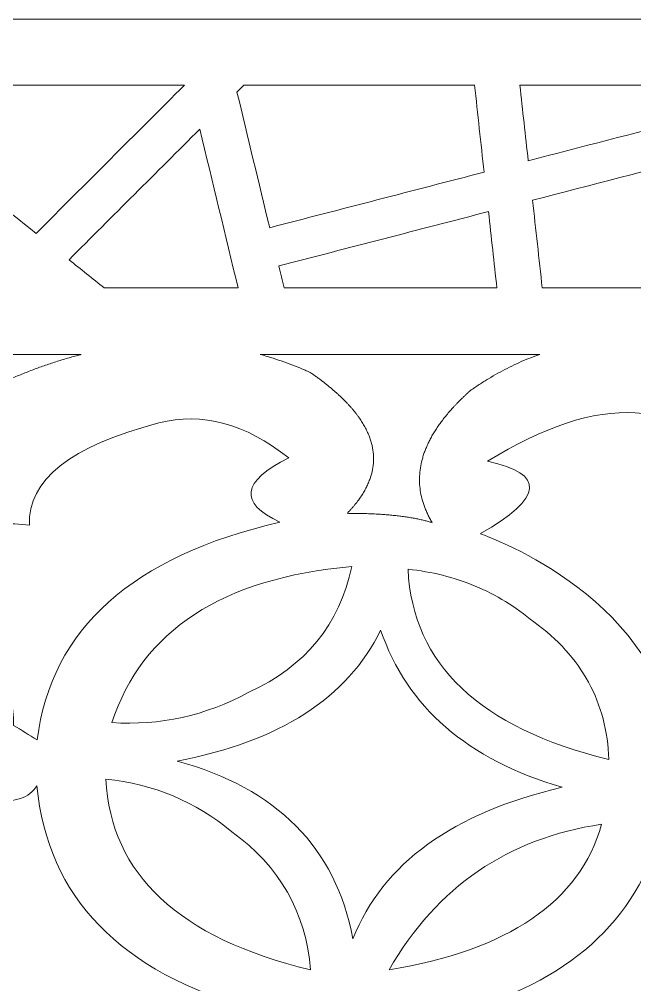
# Model space of a CAD drawing. Header units: centimetres. Extents: x -11.4 to -1.9, y -9.4 to 9.5.
# Drawn here: x -7.719 to -5.764, y -7.721 to -4.653 of the extents above; entities that cross this region are included whole.
import ezdxf

# ---------------------------------------------------------------- set-up
doc = ezdxf.new("R2010")
doc.units = ezdxf.units.CM
doc.header["$MEASUREMENT"] = 0
doc.layers.add('layer 1', color=7, linetype='Continuous')

msp = doc.modelspace()

# ---------------------------------------------------------------- linework, layer by layer
at = {"layer": 'layer 1', "color": 250, "lineweight": 9}
for points, knots in [([(-11.40172, -4.65322), (-11.40172, -6.24784), (-11.40172, -7.84245), (-11.40172, -9.4371), (-11.40172, -9.4371), (-8.21807, -9.4371), (-5.03447, -9.4371), (-1.85082, -9.4371), (-1.85082, -9.4371), (-1.85082, -7.84245), (-1.85082, -6.24784), (-1.85082, -4.65322), (-1.85082, -4.65322), (-5.03447, -4.65322), (-8.21807, -4.65322), (-11.40172, -4.65322)], [0, 0, 0, 0, 0.2, 0.2, 0.2, 0.2, 0.4, 0.4, 0.4, 0.4, 0.6, 0.6, 0.6, 0.6, 1, 1, 1, 1]), ([(-7.19396, -4.86214), (-7.35119, -5.0192), (-7.50843, -5.17626), (-7.66563, -5.33332), (-7.66563, -5.33332), (-7.86145, -5.17626), (-8.05732, -5.0192), (-8.25312, -4.86214), (-8.25312, -4.86214), (-7.90007, -4.86214), (-7.54701, -4.86214), (-7.19396, -4.86214)], [0, 0, 0, 0, 0.25, 0.25, 0.25, 0.25, 0.5, 0.5, 0.5, 0.5, 1, 1, 1, 1]), ([(-6.27296, -4.86214), (-6.26279, -4.95439), (-6.25266, -5.04666), (-6.24249, -5.13884), (-6.24249, -5.13884), (-6.46956, -5.19777), (-6.69665, -5.25666), (-6.92374, -5.31549), (-6.92374, -5.31549), (-6.95838, -5.1717), (-6.99299, -5.028), (-7.02765, -4.88424), (-7.02765, -4.88424), (-7.02026, -4.87685), (-7.01292, -4.86953), (-7.00551, -4.86214), (-7.00551, -4.86214), (-6.76132, -4.86214), (-6.51715, -4.86214), (-6.27296, -4.86214)], [0, 0, 0, 0, 0.1666667, 0.1666667, 0.1666667, 0.1666667, 0.3333333, 0.3333333, 0.3333333, 0.3333333, 0.5, 0.5, 0.5, 0.5, 0.6666667, 0.6666667, 0.6666667, 0.6666667, 1, 1, 1, 1]), ([(-5.66064, -4.86214), (-5.63976, -4.89868), (-5.61883, -4.93524), (-5.59795, -4.9718), (-5.59795, -4.9718), (-5.76611, -5.01539), (-5.9343, -5.05903), (-6.10246, -5.10255), (-6.10246, -5.10255), (-6.11126, -5.02247), (-6.12014, -4.94229), (-6.12897, -4.86214), (-6.12897, -4.86214), (-5.97286, -4.86214), (-5.81678, -4.86214), (-5.66064, -4.86214)], [0, 0, 0, 0, 0.2, 0.2, 0.2, 0.2, 0.4, 0.4, 0.4, 0.4, 0.6, 0.6, 0.6, 0.6, 1, 1, 1, 1]), ([(-7.44908, -5.50692), (-7.4864, -5.47702), (-7.52374, -5.44709), (-7.56111, -5.41709), (-7.56111, -5.41709), (-7.42261, -5.27878), (-7.28416, -5.14045), (-7.14569, -5.00212), (-7.14569, -5.00212), (-7.10515, -5.17046), (-7.06458, -5.33869), (-7.02404, -5.50692), (-7.02404, -5.50692), (-7.16574, -5.50692), (-7.30741, -5.50692), (-7.44908, -5.50692)], [0, 0, 0, 0, 0.2, 0.2, 0.2, 0.2, 0.4, 0.4, 0.4, 0.4, 0.6, 0.6, 0.6, 0.6, 1, 1, 1, 1]), ([(-6.05792, -5.50692), (-6.06811, -5.41399), (-6.07838, -5.32096), (-6.08868, -5.22792), (-6.08868, -5.22792), (-5.90366, -5.18002), (-5.71872, -5.13204), (-5.53375, -5.08406), (-5.53375, -5.08406), (-5.45316, -5.22507), (-5.37257, -5.36598), (-5.292, -5.50692), (-5.292, -5.50692), (-5.54729, -5.50692), (-5.80258, -5.50692), (-6.05792, -5.50692)], [0, 0, 0, 0, 0.2, 0.2, 0.2, 0.2, 0.4, 0.4, 0.4, 0.4, 0.6, 0.6, 0.6, 0.6, 1, 1, 1, 1]), ([(-6.87762, -5.50692), (-6.88325, -5.48355), (-6.88889, -5.46021), (-6.8945, -5.43684), (-6.8945, -5.43684), (-6.67258, -5.37928), (-6.45061, -5.32181), (-6.22866, -5.26422), (-6.22866, -5.26422), (-6.21971, -5.34515), (-6.21086, -5.42609), (-6.2019, -5.50692), (-6.2019, -5.50692), (-6.42717, -5.50692), (-6.65236, -5.50692), (-6.87762, -5.50692)], [0, 0, 0, 0, 0.2, 0.2, 0.2, 0.2, 0.4, 0.4, 0.4, 0.4, 0.6, 0.6, 0.6, 0.6, 1, 1, 1, 1]), ([(-7.52252, -5.71818), (-7.52601, -5.71911), (-7.52955, -5.72004), (-7.53304, -5.72094), (-7.53304, -5.72094), (-7.54555, -5.72423), (-7.55799, -5.72774), (-7.57038, -5.73138), (-7.57038, -5.73138), (-7.58275, -5.73499), (-7.59504, -5.73884), (-7.60729, -5.74279), (-7.60729, -5.74279), (-7.61992, -5.74692), (-7.63253, -5.75121), (-7.64502, -5.75567), (-7.64502, -5.75567), (-7.65127, -5.75784), (-7.65749, -5.76011), (-7.66371, -5.76238), (-7.66371, -5.76238), (-7.67, -5.76472), (-7.67632, -5.76709), (-7.68256, -5.76953), (-7.68256, -5.76953), (-7.68883, -5.77197), (-7.69512, -5.77441), (-7.70137, -5.77682), (-7.70137, -5.77682), (-7.70771, -5.77943), (-7.71405, -5.78197), (-7.7203, -5.78458), (-7.7203, -5.78458), (-7.72664, -5.78716), (-7.73291, -5.78985), (-7.73918, -5.79255), (-7.73918, -5.79255), (-7.74557, -5.79524), (-7.75191, -5.79802), (-7.75825, -5.80087), (-7.75825, -5.80087), (-7.76459, -5.80365), (-7.77089, -5.80651), (-7.7772, -5.80936), (-7.7772, -5.80936), (-7.78359, -5.81231), (-7.78996, -5.81524), (-7.79635, -5.81826), (-7.79635, -5.81826), (-7.80269, -5.82129), (-7.80906, -5.82431), (-7.81535, -5.82734), (-7.81535, -5.82734), (-7.82177, -5.83053), (-7.82821, -5.83363), (-7.8346, -5.83683), (-7.8346, -5.83683), (-7.84099, -5.84002), (-7.84736, -5.84332), (-7.8537, -5.84658), (-7.8537, -5.84658), (-7.86019, -5.84985), (-7.8666, -5.85322), (-7.87304, -5.85666), (-7.87304, -5.85666), (-7.87946, -5.86002), (-7.88585, -5.86349), (-7.89224, -5.86693), (-7.89224, -5.86693), (-7.8987, -5.87044), (-7.90519, -5.87405), (-7.91165, -5.87759), (-7.91165, -5.87759), (-7.91809, -5.8812), (-7.92451, -5.88481), (-7.93095, -5.88851), (-7.93095, -5.88851), (-7.93746, -5.89222), (-7.94395, -5.896), (-7.95044, -5.89978), (-7.95044, -5.89978), (-7.95141, -5.89961), (-7.95236, -5.89951), (-7.95334, -5.89937), (-7.95334, -5.89937), (-7.95719, -5.89556), (-7.96115, -5.89188), (-7.96515, -5.88827), (-7.96515, -5.88827), (-7.969, -5.88473), (-7.9729, -5.88129), (-7.97695, -5.87793), (-7.97695, -5.87793), (-7.98093, -5.87456), (-7.985, -5.87129), (-7.98917, -5.868), (-7.98917, -5.868), (-7.9932, -5.8649), (-7.99729, -5.86188), (-8.00144, -5.85885), (-8.00144, -5.85885), (-8.00976, -5.85288), (-8.01837, -5.84727), (-8.02725, -5.84188), (-8.02725, -5.84188), (-8.03569, -5.83675), (-8.04437, -5.83197), (-8.05327, -5.82758), (-8.05327, -5.82758), (-8.07101, -5.81878), (-8.08964, -5.81136), (-8.10891, -5.80558), (-8.10891, -5.80558), (-8.12821, -5.7997), (-8.14804, -5.79541), (-8.16826, -5.79263), (-8.16826, -5.79263), (-8.17841, -5.79129), (-8.18868, -5.79036), (-8.19892, -5.78977), (-8.19892, -5.78977), (-8.20973, -5.78909), (-8.22051, -5.78894), (-8.23131, -5.78909), (-8.23131, -5.78909), (-8.23673, -5.78919), (-8.24217, -5.78936), (-8.24753, -5.7896), (-8.24753, -5.7896), (-8.25312, -5.78985), (-8.25871, -5.79029), (-8.26424, -5.7907), (-8.26424, -5.7907), (-8.26983, -5.79121), (-8.27539, -5.7918), (-8.28095, -5.79238), (-8.28095, -5.79238), (-8.28668, -5.79304), (-8.29242, -5.7938), (-8.29812, -5.79475), (-8.29812, -5.79475), (-8.30383, -5.79558), (-8.30954, -5.79651), (-8.31527, -5.79751), (-8.31527, -5.79751), (-8.32115, -5.7986), (-8.32708, -5.79977), (-8.33296, -5.80095), (-8.33296, -5.80095), (-8.33883, -5.80221), (-8.34469, -5.80356), (-8.35052, -5.8049), (-8.35052, -5.8049), (-8.35659, -5.80641), (-8.36267, -5.80792), (-8.36867, -5.80953), (-8.36867, -5.80953), (-8.37472, -5.81121), (-8.38072, -5.8129), (-8.38669, -5.81465), (-8.38669, -5.81465), (-8.39296, -5.81651), (-8.39918, -5.81843), (-8.40535, -5.82046), (-8.40535, -5.82046), (-8.40845, -5.82146), (-8.41157, -5.82246), (-8.41465, -5.82346), (-8.41465, -5.82346), (-8.41779, -5.82456), (-8.42094, -5.82566), (-8.42404, -5.82675), (-8.42404, -5.82675), (-8.42721, -5.82785), (-8.43031, -5.82892), (-8.4334, -5.83012), (-8.4334, -5.83012), (-8.43665, -5.83129), (-8.43979, -5.83246), (-8.44299, -5.83363), (-8.44299, -5.83363), (-8.45392, -5.82961), (-8.46492, -5.82583), (-8.47607, -5.82229), (-8.47607, -5.82229), (-8.48675, -5.81895), (-8.49751, -5.81582), (-8.50834, -5.81297), (-8.50834, -5.81297), (-8.51917, -5.81012), (-8.53014, -5.8076), (-8.54114, -5.80524), (-8.54114, -5.80524), (-8.55178, -5.80297), (-8.56249, -5.80104), (-8.57329, -5.79936), (-8.57329, -5.79936), (-8.59476, -5.7959), (-8.61644, -5.79365), (-8.63825, -5.79255), (-8.63825, -5.79255), (-8.65947, -5.79146), (-8.68069, -5.79153), (-8.70189, -5.7928), (-8.70189, -5.7928), (-8.72311, -5.79397), (-8.74418, -5.79634), (-8.76504, -5.79985), (-8.76504, -5.79985), (-8.78665, -5.80348), (-8.80792, -5.80819), (-8.82887, -5.81397), (-8.82887, -5.81397), (-8.83939, -5.81692), (-8.84975, -5.82012), (-8.86005, -5.82356), (-8.86005, -5.82356), (-8.87073, -5.82717), (-8.88127, -5.83095), (-8.89168, -5.83507), (-8.89168, -5.83507), (-8.89693, -5.8371), (-8.9021, -5.83919), (-8.9073, -5.84136), (-8.9073, -5.84136), (-8.91254, -5.84356), (-8.91778, -5.84583), (-8.92296, -5.84819), (-8.92296, -5.84819), (-8.92815, -5.85054), (-8.93332, -5.85288), (-8.93849, -5.85532), (-8.93849, -5.85532), (-8.94376, -5.85785), (-8.94896, -5.86037), (-8.95413, -5.86305), (-8.95413, -5.86305), (-8.95854, -5.86329), (-8.96296, -5.86373), (-8.96732, -5.86405), (-8.96732, -5.86405), (-8.97152, -5.86439), (-8.97576, -5.86483), (-8.97996, -5.86524), (-8.97996, -5.86524), (-8.9842, -5.86559), (-8.9884, -5.86607), (-8.99262, -5.86649), (-8.99262, -5.86649), (-8.99669, -5.867), (-9.00072, -5.86741), (-9.00477, -5.86793), (-9.00477, -5.86793), (-9.00879, -5.86844), (-9.01287, -5.86895), (-9.01691, -5.86954), (-9.01691, -5.86954), (-9.02077, -5.87012), (-9.02462, -5.87061), (-9.0285, -5.8712), (-9.0285, -5.8712), (-9.03235, -5.87181), (-9.03628, -5.87246), (-9.04009, -5.87315), (-9.04009, -5.87315), (-9.04384, -5.87373), (-9.04753, -5.87439), (-9.05123, -5.87507), (-9.05123, -5.87507), (-9.05489, -5.87576), (-9.05858, -5.87651), (-9.06228, -5.87724), (-9.06228, -5.87724), (-9.0658, -5.87793), (-9.06933, -5.87868), (-9.07287, -5.87951), (-9.07287, -5.87951), (-9.07636, -5.88027), (-9.0799, -5.88112), (-9.08336, -5.88195), (-9.08336, -5.88195), (-9.08672, -5.88271), (-9.09009, -5.88356), (-9.09346, -5.88449), (-9.09346, -5.88449), (-9.09682, -5.88532), (-9.10014, -5.88625), (-9.10346, -5.88717), (-9.10346, -5.88717), (-9.10665, -5.8881), (-9.10985, -5.88903), (-9.113, -5.88995), (-9.113, -5.88995), (-9.11619, -5.89095), (-9.11934, -5.89195), (-9.12244, -5.89298), (-9.12244, -5.89298), (-9.12548, -5.89398), (-9.12851, -5.89498), (-9.13148, -5.896), (-9.13148, -5.896), (-9.13451, -5.89708), (-9.13749, -5.89817), (-9.14044, -5.89927), (-9.14044, -5.89927), (-9.14329, -5.90037), (-9.1461, -5.90154), (-9.14897, -5.90264), (-9.14897, -5.90264), (-9.15178, -5.90381), (-9.15456, -5.90498), (-9.15736, -5.90625), (-9.15736, -5.90625), (-9.16005, -5.90742), (-9.16271, -5.90859), (-9.16534, -5.90986), (-9.16534, -5.90986), (-9.17063, -5.9123), (-9.17581, -5.91498), (-9.18093, -5.91769), (-9.18093, -5.91769), (-9.18498, -5.91986), (-9.18895, -5.92222), (-9.19286, -5.92457), (-9.19286, -5.92457), (-9.12229, -5.85573), (-9.05175, -5.78699), (-8.98111, -5.71818), (-8.98111, -5.71818), (-8.49492, -5.71818), (-8.00871, -5.71818), (-7.52252, -5.71818)], [0, 0, 0, 0, 0.0119048, 0.0119048, 0.0119048, 0.0119048, 0.0238095, 0.0238095, 0.0238095, 0.0238095, 0.0357143, 0.0357143, 0.0357143, 0.0357143, 0.047619, 0.047619, 0.047619, 0.047619, 0.0595238, 0.0595238, 0.0595238, 0.0595238, 0.0714286, 0.0714286, 0.0714286, 0.0714286, 0.0833333, 0.0833333, 0.0833333, 0.0833333, 0.0952381, 0.0952381, 0.0952381, 0.0952381, 0.1071429, 0.1071429, 0.1071429, 0.1071429, 0.1190476, 0.1190476, 0.1190476, 0.1190476, 0.1309524, 0.1309524, 0.1309524, 0.1309524, 0.1428571, 0.1428571, 0.1428571, 0.1428571, 0.1547619, 0.1547619, 0.1547619, 0.1547619, 0.1666667, 0.1666667, 0.1666667, 0.1666667, 0.1785714, 0.1785714, 0.1785714, 0.1785714, 0.1904762, 0.1904762, 0.1904762, 0.1904762, 0.202381, 0.202381, 0.202381, 0.202381, 0.2142857, 0.2142857, 0.2142857, 0.2142857, 0.2261905, 0.2261905, 0.2261905, 0.2261905, 0.2380952, 0.2380952, 0.2380952, 0.2380952, 0.25, 0.25, 0.25, 0.25, 0.2619048, 0.2619048, 0.2619048, 0.2619048, 0.2738095, 0.2738095, 0.2738095, 0.2738095, 0.2857143, 0.2857143, 0.2857143, 0.2857143, 0.297619, 0.297619, 0.297619, 0.297619, 0.3095238, 0.3095238, 0.3095238, 0.3095238, 0.3214286, 0.3214286, 0.3214286, 0.3214286, 0.3333333, 0.3333333, 0.3333333, 0.3333333, 0.3452381, 0.3452381, 0.3452381, 0.3452381, 0.3571429, 0.3571429, 0.3571429, 0.3571429, 0.3690476, 0.3690476, 0.3690476, 0.3690476, 0.3809524, 0.3809524, 0.3809524, 0.3809524, 0.3928571, 0.3928571, 0.3928571, 0.3928571, 0.4047619, 0.4047619, 0.4047619, 0.4047619, 0.4166667, 0.4166667, 0.4166667, 0.4166667, 0.4285714, 0.4285714, 0.4285714, 0.4285714, 0.4404762, 0.4404762, 0.4404762, 0.4404762, 0.452381, 0.452381, 0.452381, 0.452381, 0.4642857, 0.4642857, 0.4642857, 0.4642857, 0.4761905, 0.4761905, 0.4761905, 0.4761905, 0.4880952, 0.4880952, 0.4880952, 0.4880952, 0.5, 0.5, 0.5, 0.5, 0.5119048, 0.5119048, 0.5119048, 0.5119048, 0.5238095, 0.5238095, 0.5238095, 0.5238095, 0.5357143, 0.5357143, 0.5357143, 0.5357143, 0.547619, 0.547619, 0.547619, 0.547619, 0.5595238, 0.5595238, 0.5595238, 0.5595238, 0.5714286, 0.5714286, 0.5714286, 0.5714286, 0.5833333, 0.5833333, 0.5833333, 0.5833333, 0.5952381, 0.5952381, 0.5952381, 0.5952381, 0.6071429, 0.6071429, 0.6071429, 0.6071429, 0.6190476, 0.6190476, 0.6190476, 0.6190476, 0.6309524, 0.6309524, 0.6309524, 0.6309524, 0.6428571, 0.6428571, 0.6428571, 0.6428571, 0.6547619, 0.6547619, 0.6547619, 0.6547619, 0.6666667, 0.6666667, 0.6666667, 0.6666667, 0.6785714, 0.6785714, 0.6785714, 0.6785714, 0.6904762, 0.6904762, 0.6904762, 0.6904762, 0.702381, 0.702381, 0.702381, 0.702381, 0.7142857, 0.7142857, 0.7142857, 0.7142857, 0.7261905, 0.7261905, 0.7261905, 0.7261905, 0.7380952, 0.7380952, 0.7380952, 0.7380952, 0.75, 0.75, 0.75, 0.75, 0.7619048, 0.7619048, 0.7619048, 0.7619048, 0.7738095, 0.7738095, 0.7738095, 0.7738095, 0.7857143, 0.7857143, 0.7857143, 0.7857143, 0.797619, 0.797619, 0.797619, 0.797619, 0.8095238, 0.8095238, 0.8095238, 0.8095238, 0.8214286, 0.8214286, 0.8214286, 0.8214286, 0.8333333, 0.8333333, 0.8333333, 0.8333333, 0.8452381, 0.8452381, 0.8452381, 0.8452381, 0.8571429, 0.8571429, 0.8571429, 0.8571429, 0.8690476, 0.8690476, 0.8690476, 0.8690476, 0.8809524, 0.8809524, 0.8809524, 0.8809524, 0.8928571, 0.8928571, 0.8928571, 0.8928571, 0.9047619, 0.9047619, 0.9047619, 0.9047619, 0.9166667, 0.9166667, 0.9166667, 0.9166667, 0.9285714, 0.9285714, 0.9285714, 0.9285714, 0.9404762, 0.9404762, 0.9404762, 0.9404762, 0.952381, 0.952381, 0.952381, 0.952381, 0.9642857, 0.9642857, 0.9642857, 0.9642857, 0.9761905, 0.9761905, 0.9761905, 0.9761905, 1, 1, 1, 1]), ([(-6.67719, -6.22288), (-6.67497, -6.22061), (-6.67282, -6.21827), (-6.67065, -6.21591), (-6.67065, -6.21591), (-6.66855, -6.21364), (-6.66648, -6.21137), (-6.66443, -6.2091), (-6.66443, -6.2091), (-6.66241, -6.20683), (-6.66038, -6.20449), (-6.65841, -6.20212), (-6.65841, -6.20212), (-6.65648, -6.19986), (-6.6546, -6.19759), (-6.6527, -6.19532), (-6.6527, -6.19532), (-6.64901, -6.19071), (-6.64538, -6.18607), (-6.64192, -6.18129), (-6.64192, -6.18129), (-6.63862, -6.17683), (-6.63548, -6.17229), (-6.63245, -6.16768), (-6.63245, -6.16768), (-6.62948, -6.16315), (-6.62657, -6.15844), (-6.62384, -6.15373), (-6.62384, -6.15373), (-6.62123, -6.14919), (-6.61874, -6.14466), (-6.61645, -6.14002), (-6.61645, -6.14002), (-6.61418, -6.13541), (-6.61199, -6.13078), (-6.60996, -6.12607), (-6.60996, -6.12607), (-6.60808, -6.12153), (-6.6063, -6.11692), (-6.60472, -6.11229), (-6.60472, -6.11229), (-6.60152, -6.10314), (-6.59896, -6.09373), (-6.59716, -6.08424), (-6.59716, -6.08424), (-6.5954, -6.07514), (-6.5943, -6.06599), (-6.59391, -6.05675), (-6.59391, -6.05675), (-6.59355, -6.0475), (-6.59389, -6.03826), (-6.59489, -6.02901), (-6.59489, -6.02901), (-6.59594, -6.01952), (-6.59769, -6.01021), (-6.60013, -6.00086), (-6.60013, -6.00086), (-6.60135, -5.99625), (-6.60274, -5.99162), (-6.6043, -5.98708), (-6.6043, -5.98708), (-6.60589, -5.9823), (-6.60764, -5.97759), (-6.6096, -5.97289), (-6.6096, -5.97289), (-6.61152, -5.96828), (-6.6136, -5.96364), (-6.61582, -5.9591), (-6.61582, -5.9591), (-6.61816, -5.9543), (-6.62065, -5.94952), (-6.62328, -5.94491), (-6.62328, -5.94491), (-6.62594, -5.9402), (-6.62872, -5.93557), (-6.63162, -5.93103), (-6.63162, -5.93103), (-6.63472, -5.92625), (-6.63792, -5.92147), (-6.64128, -5.91676), (-6.64128, -5.91676), (-6.64296, -5.91439), (-6.64462, -5.91213), (-6.64636, -5.90978), (-6.64636, -5.90978), (-6.64816, -5.90742), (-6.64997, -5.90508), (-6.65182, -5.90271), (-6.65182, -5.90271), (-6.65367, -5.90037), (-6.65555, -5.89803), (-6.65745, -5.89573), (-6.65745, -5.89573), (-6.65943, -5.89332), (-6.66143, -5.89095), (-6.66345, -5.88861), (-6.66345, -5.88861), (-6.66548, -5.88625), (-6.66753, -5.88398), (-6.66965, -5.88164), (-6.66965, -5.88164), (-6.67177, -5.87927), (-6.67397, -5.87693), (-6.67614, -5.87456), (-6.67614, -5.87456), (-6.67838, -5.87222), (-6.6806, -5.86985), (-6.68282, -5.86751), (-6.68282, -5.86751), (-6.68519, -5.86515), (-6.68753, -5.8628), (-6.68992, -5.86044), (-6.68992, -5.86044), (-6.69229, -5.8581), (-6.69473, -5.85573), (-6.69712, -5.85349), (-6.69712, -5.85349), (-6.69963, -5.85105), (-6.70216, -5.84868), (-6.70473, -5.84634), (-6.70473, -5.84634), (-6.70729, -5.84397), (-6.70987, -5.84163), (-6.71248, -5.83927), (-6.71248, -5.83927), (-6.71519, -5.83692), (-6.71787, -5.83456), (-6.72061, -5.83222), (-6.72061, -5.83222), (-6.72334, -5.82987), (-6.72609, -5.82751), (-6.72887, -5.82517), (-6.72887, -5.82517), (-6.73173, -5.8228), (-6.73463, -5.82036), (-6.73753, -5.81802), (-6.73753, -5.81802), (-6.74049, -5.81565), (-6.74336, -5.81331), (-6.74636, -5.81104), (-6.74636, -5.81104), (-6.74939, -5.8086), (-6.75246, -5.80624), (-6.75556, -5.8039), (-6.75556, -5.8039), (-6.75863, -5.80156), (-6.76173, -5.79919), (-6.76485, -5.79685), (-6.76485, -5.79685), (-6.76807, -5.79448), (-6.77137, -5.79204), (-6.77459, -5.7897), (-6.77459, -5.7897), (-6.77788, -5.78733), (-6.78115, -5.78499), (-6.78446, -5.78263), (-6.78446, -5.78263), (-6.78788, -5.78029), (-6.79127, -5.77785), (-6.79471, -5.77548), (-6.79471, -5.77548), (-6.80586, -5.77053), (-6.81708, -5.76575), (-6.82837, -5.76104), (-6.82837, -5.76104), (-6.83942, -5.7565), (-6.85057, -5.75214), (-6.86181, -5.74792), (-6.86181, -5.74792), (-6.87303, -5.74372), (-6.88435, -5.7397), (-6.89577, -5.73582), (-6.89577, -5.73582), (-6.90694, -5.73214), (-6.91821, -5.72853), (-6.9296, -5.72506), (-6.9296, -5.72506), (-6.93748, -5.72272), (-6.94543, -5.72035), (-6.95345, -5.71818), (-6.95345, -5.71818), (-6.65758, -5.71818), (-6.36165, -5.71818), (-6.06577, -5.71818)], [0, 0, 0, 0, 0.0212766, 0.0212766, 0.0212766, 0.0212766, 0.0425532, 0.0425532, 0.0425532, 0.0425532, 0.0638298, 0.0638298, 0.0638298, 0.0638298, 0.0851064, 0.0851064, 0.0851064, 0.0851064, 0.106383, 0.106383, 0.106383, 0.106383, 0.1276596, 0.1276596, 0.1276596, 0.1276596, 0.1489362, 0.1489362, 0.1489362, 0.1489362, 0.1702128, 0.1702128, 0.1702128, 0.1702128, 0.1914894, 0.1914894, 0.1914894, 0.1914894, 0.212766, 0.212766, 0.212766, 0.212766, 0.2340426, 0.2340426, 0.2340426, 0.2340426, 0.2553191, 0.2553191, 0.2553191, 0.2553191, 0.2765957, 0.2765957, 0.2765957, 0.2765957, 0.2978723, 0.2978723, 0.2978723, 0.2978723, 0.3191489, 0.3191489, 0.3191489, 0.3191489, 0.3404255, 0.3404255, 0.3404255, 0.3404255, 0.3617021, 0.3617021, 0.3617021, 0.3617021, 0.3829787, 0.3829787, 0.3829787, 0.3829787, 0.4042553, 0.4042553, 0.4042553, 0.4042553, 0.4255319, 0.4255319, 0.4255319, 0.4255319, 0.4468085, 0.4468085, 0.4468085, 0.4468085, 0.4680851, 0.4680851, 0.4680851, 0.4680851, 0.4893617, 0.4893617, 0.4893617, 0.4893617, 0.5106383, 0.5106383, 0.5106383, 0.5106383, 0.5319149, 0.5319149, 0.5319149, 0.5319149, 0.5531915, 0.5531915, 0.5531915, 0.5531915, 0.5744681, 0.5744681, 0.5744681, 0.5744681, 0.5957447, 0.5957447, 0.5957447, 0.5957447, 0.6170213, 0.6170213, 0.6170213, 0.6170213, 0.6382979, 0.6382979, 0.6382979, 0.6382979, 0.6595745, 0.6595745, 0.6595745, 0.6595745, 0.6808511, 0.6808511, 0.6808511, 0.6808511, 0.7021277, 0.7021277, 0.7021277, 0.7021277, 0.7234043, 0.7234043, 0.7234043, 0.7234043, 0.7446809, 0.7446809, 0.7446809, 0.7446809, 0.7659574, 0.7659574, 0.7659574, 0.7659574, 0.787234, 0.787234, 0.787234, 0.787234, 0.8085106, 0.8085106, 0.8085106, 0.8085106, 0.8297872, 0.8297872, 0.8297872, 0.8297872, 0.8510638, 0.8510638, 0.8510638, 0.8510638, 0.8723404, 0.8723404, 0.8723404, 0.8723404, 0.893617, 0.893617, 0.893617, 0.893617, 0.9148936, 0.9148936, 0.9148936, 0.9148936, 0.9361702, 0.9361702, 0.9361702, 0.9361702, 0.9574468, 0.9574468, 0.9574468, 0.9574468, 1, 1, 1, 1]), ([(-6.06577, -5.71818), (-6.07009, -5.7197), (-6.07438, -5.72121), (-6.07863, -5.72272), (-6.07863, -5.72272), (-6.08897, -5.7265), (-6.09921, -5.73045), (-6.10934, -5.73465), (-6.10934, -5.73465), (-6.11946, -5.73884), (-6.12946, -5.74314), (-6.13939, -5.74777), (-6.13939, -5.74777), (-6.14958, -5.75238), (-6.15963, -5.75726), (-6.16958, -5.76231), (-6.16958, -5.76231), (-6.17954, -5.76733), (-6.18934, -5.77263), (-6.19905, -5.77802), (-6.19905, -5.77802), (-6.2091, -5.78365), (-6.219, -5.78936), (-6.22876, -5.79534), (-6.22876, -5.79534), (-6.23364, -5.79826), (-6.23849, -5.80129), (-6.2433, -5.80441), (-6.2433, -5.80441), (-6.2482, -5.80751), (-6.25308, -5.81061), (-6.25791, -5.8138), (-6.25791, -5.8138), (-6.26274, -5.817), (-6.26757, -5.82019), (-6.27237, -5.82346), (-6.27237, -5.82346), (-6.2772, -5.82683), (-6.28206, -5.83019), (-6.28681, -5.83363), (-6.28681, -5.83363), (-6.28935, -5.83592), (-6.29186, -5.83817), (-6.29433, -5.84044), (-6.29433, -5.84044), (-6.29677, -5.84263), (-6.29918, -5.8449), (-6.30157, -5.8471), (-6.30157, -5.8471), (-6.30396, -5.84936), (-6.30635, -5.85163), (-6.30872, -5.8539), (-6.30872, -5.8539), (-6.31104, -5.85607), (-6.31333, -5.85834), (-6.3156, -5.86054), (-6.3156, -5.86054), (-6.31787, -5.8628), (-6.32013, -5.86507), (-6.32235, -5.86734), (-6.32235, -5.86734), (-6.3246, -5.86954), (-6.32674, -5.87181), (-6.32891, -5.87398), (-6.32891, -5.87398), (-6.33106, -5.87624), (-6.33321, -5.87844), (-6.33535, -5.88071), (-6.33535, -5.88071), (-6.3374, -5.88298), (-6.33945, -5.88515), (-6.34153, -5.88742), (-6.34153, -5.88742), (-6.3456, -5.89188), (-6.34962, -5.89632), (-6.35355, -5.90095), (-6.35355, -5.90095), (-6.35733, -5.90525), (-6.36097, -5.90969), (-6.3646, -5.91415), (-6.3646, -5.91415), (-6.36821, -5.91852), (-6.37177, -5.92305), (-6.37524, -5.92759), (-6.37524, -5.92759), (-6.37853, -5.93196), (-6.38175, -5.93632), (-6.3849, -5.94069), (-6.3849, -5.94069), (-6.38804, -5.94515), (-6.39109, -5.94962), (-6.39404, -5.95415), (-6.39404, -5.95415), (-6.3969, -5.95852), (-6.39968, -5.96289), (-6.40231, -5.96725), (-6.40231, -5.96725), (-6.40502, -5.97172), (-6.40758, -5.97616), (-6.41009, -5.98062), (-6.41009, -5.98062), (-6.41246, -5.98491), (-6.41475, -5.98928), (-6.41695, -5.99364), (-6.41695, -5.99364), (-6.41912, -5.99808), (-6.42126, -6.00255), (-6.42324, -6.00701), (-6.42324, -6.00701), (-6.42517, -6.0113), (-6.42702, -6.01565), (-6.42875, -6.02004), (-6.42875, -6.02004), (-6.43048, -6.0244), (-6.43212, -6.02877), (-6.43363, -6.03321), (-6.43363, -6.03321), (-6.43509, -6.0375), (-6.43644, -6.04187), (-6.4377, -6.04626), (-6.4377, -6.04626), (-6.4427, -6.06348), (-6.44585, -6.08111), (-6.44714, -6.09885), (-6.44714, -6.09885), (-6.44839, -6.116), (-6.44778, -6.13314), (-6.44531, -6.15012), (-6.44531, -6.15012), (-6.44405, -6.15868), (-6.44234, -6.16717), (-6.44019, -6.17566), (-6.44019, -6.17566), (-6.43795, -6.18432), (-6.43527, -6.19298), (-6.43217, -6.20147), (-6.43217, -6.20147), (-6.43056, -6.20573), (-6.42887, -6.20995), (-6.42712, -6.21415), (-6.42712, -6.21415), (-6.42526, -6.21844), (-6.42334, -6.22271), (-6.42131, -6.227), (-6.42131, -6.227), (-6.41926, -6.2312), (-6.41717, -6.23542), (-6.4149, -6.23962), (-6.4149, -6.23962), (-6.41258, -6.24388), (-6.41019, -6.24818), (-6.40765, -6.25237), (-6.40765, -6.25237), (-6.40968, -6.25179), (-6.41165, -6.2512), (-6.4137, -6.25062), (-6.4137, -6.25062), (-6.41578, -6.25003), (-6.41787, -6.24945), (-6.41997, -6.24886), (-6.41997, -6.24886), (-6.42207, -6.24827), (-6.42417, -6.24767), (-6.42631, -6.24718), (-6.42631, -6.24718), (-6.42851, -6.24659), (-6.43068, -6.24608), (-6.43292, -6.24549), (-6.43292, -6.24549), (-6.43509, -6.24498), (-6.43731, -6.24447), (-6.43951, -6.24398), (-6.43951, -6.24398), (-6.44183, -6.2434), (-6.44412, -6.24288), (-6.44644, -6.24237), (-6.44644, -6.24237), (-6.44871, -6.24188), (-6.45102, -6.24147), (-6.45334, -6.24096), (-6.45334, -6.24096), (-6.45573, -6.24045), (-6.45812, -6.24003), (-6.46056, -6.23952), (-6.46056, -6.23952), (-6.46295, -6.2391), (-6.46534, -6.23862), (-6.46778, -6.23818), (-6.46778, -6.23818), (-6.47027, -6.23776), (-6.47278, -6.23735), (-6.47532, -6.23691), (-6.47532, -6.23691), (-6.47778, -6.23649), (-6.48032, -6.23608), (-6.48278, -6.23566), (-6.48278, -6.23566), (-6.48539, -6.23525), (-6.48803, -6.23491), (-6.49061, -6.23449), (-6.49061, -6.23449), (-6.49322, -6.23405), (-6.49586, -6.23371), (-6.49847, -6.2334), (-6.49847, -6.2334), (-6.50115, -6.23296), (-6.50383, -6.23264), (-6.50656, -6.2323), (-6.50656, -6.2323), (-6.50925, -6.23196), (-6.51198, -6.23162), (-6.51469, -6.2313), (-6.51469, -6.2313), (-6.51749, -6.23096), (-6.5203, -6.23061), (-6.52308, -6.23037), (-6.52308, -6.23037), (-6.52588, -6.23003), (-6.52871, -6.22979), (-6.53152, -6.22944), (-6.53152, -6.22944), (-6.53442, -6.2292), (-6.53732, -6.22893), (-6.54027, -6.22859), (-6.54027, -6.22859), (-6.54315, -6.22835), (-6.54605, -6.2281), (-6.54896, -6.22786), (-6.54896, -6.22786), (-6.55198, -6.22759), (-6.55496, -6.22735), (-6.55801, -6.22718), (-6.55801, -6.22718), (-6.56101, -6.22691), (-6.56401, -6.22666), (-6.56703, -6.22649), (-6.56703, -6.22649), (-6.57013, -6.22625), (-6.57325, -6.22608), (-6.57635, -6.22591), (-6.57635, -6.22591), (-6.57947, -6.22566), (-6.58257, -6.22549), (-6.58569, -6.22532), (-6.58569, -6.22532), (-6.58889, -6.22515), (-6.59208, -6.22498), (-6.5953, -6.22481), (-6.5953, -6.22481), (-6.5985, -6.22466), (-6.60174, -6.22457), (-6.60494, -6.22439), (-6.60494, -6.22439), (-6.60825, -6.22432), (-6.61157, -6.22415), (-6.61489, -6.22405), (-6.61489, -6.22405), (-6.61816, -6.22391), (-6.62148, -6.22381), (-6.62482, -6.22374), (-6.62482, -6.22374), (-6.62821, -6.22364), (-6.63162, -6.22357), (-6.63501, -6.22347), (-6.63501, -6.22347), (-6.63845, -6.22339), (-6.64187, -6.2233), (-6.64526, -6.22322), (-6.64526, -6.22322), (-6.64879, -6.22322), (-6.65228, -6.22315), (-6.65582, -6.22315), (-6.65582, -6.22315), (-6.65928, -6.22305), (-6.66282, -6.22305), (-6.66636, -6.22305), (-6.66636, -6.22305), (-6.66997, -6.22305), (-6.67358, -6.22298), (-6.67719, -6.22298)], [0, 0, 0, 0, 0.0140845, 0.0140845, 0.0140845, 0.0140845, 0.028169, 0.028169, 0.028169, 0.028169, 0.0422535, 0.0422535, 0.0422535, 0.0422535, 0.056338, 0.056338, 0.056338, 0.056338, 0.0704225, 0.0704225, 0.0704225, 0.0704225, 0.084507, 0.084507, 0.084507, 0.084507, 0.0985915, 0.0985915, 0.0985915, 0.0985915, 0.1126761, 0.1126761, 0.1126761, 0.1126761, 0.1267606, 0.1267606, 0.1267606, 0.1267606, 0.1408451, 0.1408451, 0.1408451, 0.1408451, 0.1549296, 0.1549296, 0.1549296, 0.1549296, 0.1690141, 0.1690141, 0.1690141, 0.1690141, 0.1830986, 0.1830986, 0.1830986, 0.1830986, 0.1971831, 0.1971831, 0.1971831, 0.1971831, 0.2112676, 0.2112676, 0.2112676, 0.2112676, 0.2253521, 0.2253521, 0.2253521, 0.2253521, 0.2394366, 0.2394366, 0.2394366, 0.2394366, 0.2535211, 0.2535211, 0.2535211, 0.2535211, 0.2676056, 0.2676056, 0.2676056, 0.2676056, 0.2816901, 0.2816901, 0.2816901, 0.2816901, 0.2957746, 0.2957746, 0.2957746, 0.2957746, 0.3098592, 0.3098592, 0.3098592, 0.3098592, 0.3239437, 0.3239437, 0.3239437, 0.3239437, 0.3380282, 0.3380282, 0.3380282, 0.3380282, 0.3521127, 0.3521127, 0.3521127, 0.3521127, 0.3661972, 0.3661972, 0.3661972, 0.3661972, 0.3802817, 0.3802817, 0.3802817, 0.3802817, 0.3943662, 0.3943662, 0.3943662, 0.3943662, 0.4084507, 0.4084507, 0.4084507, 0.4084507, 0.4225352, 0.4225352, 0.4225352, 0.4225352, 0.4366197, 0.4366197, 0.4366197, 0.4366197, 0.4507042, 0.4507042, 0.4507042, 0.4507042, 0.4647887, 0.4647887, 0.4647887, 0.4647887, 0.4788732, 0.4788732, 0.4788732, 0.4788732, 0.4929577, 0.4929577, 0.4929577, 0.4929577, 0.5070423, 0.5070423, 0.5070423, 0.5070423, 0.5211268, 0.5211268, 0.5211268, 0.5211268, 0.5352113, 0.5352113, 0.5352113, 0.5352113, 0.5492958, 0.5492958, 0.5492958, 0.5492958, 0.5633803, 0.5633803, 0.5633803, 0.5633803, 0.5774648, 0.5774648, 0.5774648, 0.5774648, 0.5915493, 0.5915493, 0.5915493, 0.5915493, 0.6056338, 0.6056338, 0.6056338, 0.6056338, 0.6197183, 0.6197183, 0.6197183, 0.6197183, 0.6338028, 0.6338028, 0.6338028, 0.6338028, 0.6478873, 0.6478873, 0.6478873, 0.6478873, 0.6619718, 0.6619718, 0.6619718, 0.6619718, 0.6760563, 0.6760563, 0.6760563, 0.6760563, 0.6901408, 0.6901408, 0.6901408, 0.6901408, 0.7042254, 0.7042254, 0.7042254, 0.7042254, 0.7183099, 0.7183099, 0.7183099, 0.7183099, 0.7323944, 0.7323944, 0.7323944, 0.7323944, 0.7464789, 0.7464789, 0.7464789, 0.7464789, 0.7605634, 0.7605634, 0.7605634, 0.7605634, 0.7746479, 0.7746479, 0.7746479, 0.7746479, 0.7887324, 0.7887324, 0.7887324, 0.7887324, 0.8028169, 0.8028169, 0.8028169, 0.8028169, 0.8169014, 0.8169014, 0.8169014, 0.8169014, 0.8309859, 0.8309859, 0.8309859, 0.8309859, 0.8450704, 0.8450704, 0.8450704, 0.8450704, 0.8591549, 0.8591549, 0.8591549, 0.8591549, 0.8732394, 0.8732394, 0.8732394, 0.8732394, 0.8873239, 0.8873239, 0.8873239, 0.8873239, 0.9014085, 0.9014085, 0.9014085, 0.9014085, 0.915493, 0.915493, 0.915493, 0.915493, 0.9295775, 0.9295775, 0.9295775, 0.9295775, 0.943662, 0.943662, 0.943662, 0.943662, 0.9577465, 0.9577465, 0.9577465, 0.9577465, 0.971831, 0.971831, 0.971831, 0.971831, 1, 1, 1, 1]), ([(-5.0191, -6.60138), (-4.98503, -6.54254), (-4.92758, -6.51391), (-4.8467, -6.51532), (-4.8467, -6.51532), (-4.89658, -6.27633), (-5.0883, -6.13834), (-5.42182, -6.10121), (-5.42182, -6.10121), (-5.60564, -5.85178), (-5.87568, -5.83734), (-6.23193, -6.05767), (-6.23193, -6.05767), (-6.04606, -6.09692), (-6.05345, -6.17346), (-6.25413, -6.28742), (-6.25413, -6.28742), (-6.25696, -6.29011), (-5.70686, -6.46541), (-5.63249, -6.95028), (-5.63249, -6.95028), (-5.58603, -6.90382), (-5.54363, -6.88179), (-5.50521, -6.8844), (-5.50521, -6.8844), (-5.50275, -6.88313), (-5.50021, -6.88179), (-5.49775, -6.88052), (-5.49775, -6.88052), (-5.49536, -6.66197), (-5.33581, -6.56886), (-5.0191, -6.60138)], [0, 0, 0, 0, 0.1111111, 0.1111111, 0.1111111, 0.1111111, 0.2222222, 0.2222222, 0.2222222, 0.2222222, 0.3333333, 0.3333333, 0.3333333, 0.3333333, 0.4444444, 0.4444444, 0.4444444, 0.4444444, 0.5555556, 0.5555556, 0.5555556, 0.5555556, 0.6666667, 0.6666667, 0.6666667, 0.6666667, 0.7777778, 0.7777778, 0.7777778, 0.7777778, 1, 1, 1, 1]), ([(-7.68685, -6.2602), (-7.69349, -6.11726), (-7.55636, -6.00911), (-7.27543, -5.93574), (-7.27543, -5.93574), (-7.13866, -5.90071), (-7.00124, -5.93769), (-6.86303, -6.04667)], [0, 0, 0, 0, 0.3333333, 0.3333333, 0.3333333, 0.3333333, 1, 1, 1, 1]), ([(-7.66232, -6.94297), (-7.68737, -6.9276), (-7.71239, -6.91213), (-7.73749, -6.89674), (-7.73749, -6.89674), (-7.7383, -6.64775), (-7.88519, -6.56767), (-8.17811, -6.65641), (-8.17811, -6.65641), (-8.23231, -6.59643), (-8.28651, -6.53642), (-8.34076, -6.47649), (-8.34076, -6.47649), (-8.15467, -6.30811), (-7.93673, -6.23601), (-7.68685, -6.2602)], [0, 0, 0, 0, 0.2, 0.2, 0.2, 0.2, 0.4, 0.4, 0.4, 0.4, 0.6, 0.6, 0.6, 0.6, 1, 1, 1, 1]), ([(-7.42471, -6.88794), (-7.32887, -6.59464), (-7.07505, -6.42936), (-6.66323, -6.39197), (-6.66323, -6.39197), (-6.70177, -6.57625), (-6.81052, -6.70943), (-6.98951, -6.79154)], [0, 0, 0, 0, 0.3333333, 0.3333333, 0.3333333, 0.3333333, 1, 1, 1, 1]), ([(-6.0849, -6.56794), (-6.14246, -6.51996), (-6.20456, -6.48195), (-6.27115, -6.45407), (-6.27115, -6.45407), (-6.3377, -6.42624), (-6.40875, -6.40843), (-6.48429, -6.4007), (-6.48429, -6.4007), (-6.47685, -6.55203), (-6.41997, -6.67809), (-6.31362, -6.77885), (-6.31362, -6.77885), (-6.20727, -6.87969), (-6.05148, -6.95516), (-5.84624, -7.00541)], [0, 0, 0, 0, 0.2, 0.2, 0.2, 0.2, 0.4, 0.4, 0.4, 0.4, 0.6, 0.6, 0.6, 0.6, 1, 1, 1, 1]), ([(-6.65926, -7.57465), (-6.71487, -7.28455), (-6.90101, -7.09642), (-7.21757, -7.01019), (-7.21757, -7.01019), (-6.89196, -6.94826), (-6.67648, -6.80952), (-6.57115, -6.59399), (-6.57115, -6.59399), (-6.48754, -6.83886), (-6.29542, -7.00541), (-5.99494, -7.09356)], [0, 0, 0, 0, 0.25, 0.25, 0.25, 0.25, 0.5, 0.5, 0.5, 0.5, 1, 1, 1, 1]), ([(-5.84624, -7.00541), (-5.84939, -6.91474), (-5.8708, -6.83298), (-5.91061, -6.76002), (-5.91061, -6.76002), (-5.95035, -6.68709), (-6.00845, -6.62306), (-6.0849, -6.56794)], [0, 0, 0, 0, 0.3333333, 0.3333333, 0.3333333, 0.3333333, 1, 1, 1, 1]), ([(-7.04434, -7.23472), (-7.15949, -7.13869), (-7.29265, -7.08298), (-7.44374, -7.06751), (-7.44374, -7.06751), (-7.42888, -7.3702), (-7.21238, -7.57231), (-6.79422, -7.67398)], [0, 0, 0, 0, 0.3333333, 0.3333333, 0.3333333, 0.3333333, 1, 1, 1, 1]), ([(-6.97311, -7.80069), (-7.4, -7.67986), (-7.62997, -7.44247), (-7.66295, -7.08861), (-7.66295, -7.08861), (-7.68788, -7.12742), (-7.7321, -7.14254), (-7.7956, -7.13398), (-7.7956, -7.13398), (-7.83123, -7.33112), (-7.98849, -7.41632), (-8.26744, -7.38978), (-8.26744, -7.38978), (-8.26817, -7.38961), (-8.26888, -7.38944), (-8.26959, -7.38927), (-8.26959, -7.38927), (-8.299, -7.42969), (-8.32847, -7.47011), (-8.35786, -7.51045), (-8.35786, -7.51045), (-8.18292, -7.69398), (-7.98003, -7.76498), (-7.74913, -7.72357), (-7.74913, -7.72357), (-7.59577, -8.05172), (-7.33341, -8.13121), (-6.96194, -7.96205), (-6.96194, -7.96205), (-6.96102, -7.96095), (-6.96009, -7.95978), (-6.95916, -7.95859), (-6.95916, -7.95859), (-7.07207, -7.91692), (-7.07673, -7.86424), (-6.97311, -7.80069)], [0, 0, 0, 0, 0.1, 0.1, 0.1, 0.1, 0.2, 0.2, 0.2, 0.2, 0.3, 0.3, 0.3, 0.3, 0.4, 0.4, 0.4, 0.4, 0.5, 0.5, 0.5, 0.5, 0.6, 0.6, 0.6, 0.6, 0.7, 0.7, 0.7, 0.7, 0.8, 0.8, 0.8, 0.8, 1, 1, 1, 1]), ([(-5.40479, -7.74003), (-5.50548, -7.95315), (-5.75253, -8.02844), (-6.14607, -7.966), (-6.14607, -7.966), (-6.03757, -7.89617), (-6.05689, -7.8307), (-6.20405, -7.76945), (-6.20405, -7.76945), (-5.88498, -7.65078), (-5.70064, -7.42976), (-5.65105, -7.10649), (-5.65105, -7.10649), (-5.61081, -7.15784), (-5.5659, -7.18113), (-5.51631, -7.17633)], [0, 0, 0, 0, 0.2, 0.2, 0.2, 0.2, 0.4, 0.4, 0.4, 0.4, 0.6, 0.6, 0.6, 0.6, 1, 1, 1, 1]), ([(-5.86946, -7.21111), (-5.9043, -7.33439), (-5.9783, -7.43464), (-6.09136, -7.51179), (-6.09136, -7.51179), (-6.20371, -7.58843), (-6.35472, -7.64229), (-6.54437, -7.67339), (-6.54437, -7.67339), (-6.39187, -7.40927), (-6.16685, -7.25516), (-5.86946, -7.21111)], [0, 0, 0, 0, 0.25, 0.25, 0.25, 0.25, 0.5, 0.5, 0.5, 0.5, 1, 1, 1, 1])]:
    msp.add_open_spline(points, degree=3, knots=knots, dxfattribs=at)
for points in [[(-6.86303, -6.04667), (-7.01309, -6.12197), (-7.02241, -6.19012), (-6.89106, -6.2512)], [(-6.67719, -6.22298), (-6.67719, -6.22298), (-6.67719, -6.22288), (-6.67719, -6.22288)], [(-6.89106, -6.2512), (-7.3601, -6.35911), (-7.61719, -6.58969), (-7.66232, -6.94297)], [(-6.98951, -6.79154), (-7.12786, -6.86608), (-7.27294, -6.89818), (-7.42471, -6.88794)], [(-5.99494, -7.09356), (-6.34192, -7.1744), (-6.56332, -7.33473), (-6.65926, -7.57465)], [(-6.79422, -7.67398), (-6.80812, -7.49145), (-6.89147, -7.345), (-7.04434, -7.23472)]]:
    msp.add_open_spline(points, degree=3, dxfattribs=at)

doc.saveas('drawing.dxf')
